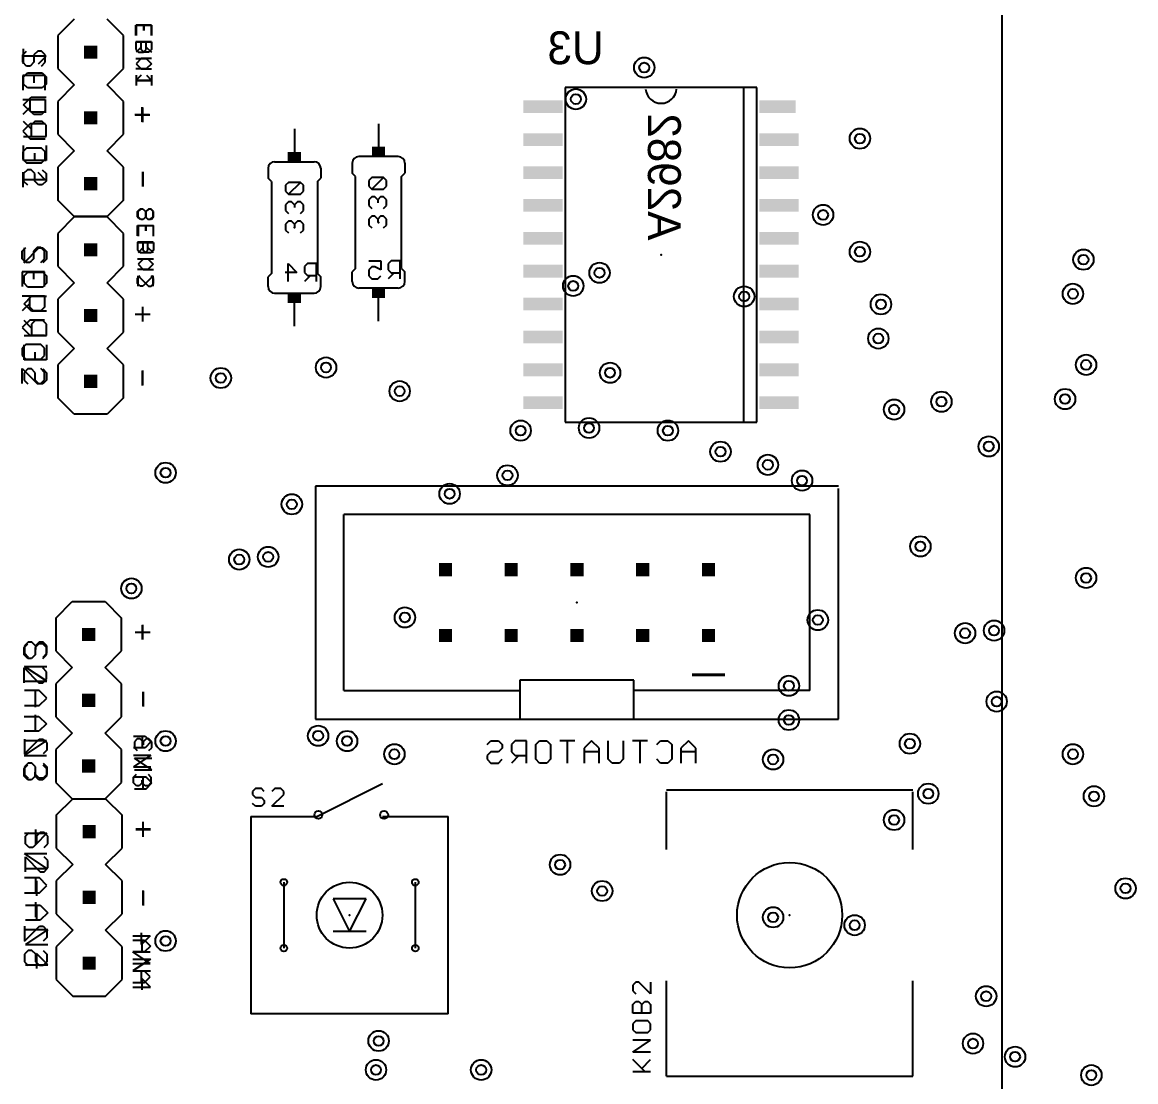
# Model space of a CAD drawing. Extents: x 0 to 100, y 1 to 103.
# Drawn here: x 0.36 to 43.37, y 26.57 to 67.48 of the extents above; entities that cross this region are included whole.
import ezdxf
from ezdxf.enums import TextEntityAlignment as Align

# ---------------------------------------------------------------- set-up
doc = ezdxf.new("R2010")
doc.units = 0
for name, color, linetype in [('18', 82, 'CONTINUOUS'), ('21', 253, 'CONTINUOUS'), ('22', 253, 'CONTINUOUS'), ('23', 7, 'CONTINUOUS'), ('24', 7, 'CONTINUOUS'), ('25', 253, 'CONTINUOUS'), ('26', 253, 'CONTINUOUS'), ('27', 253, 'CONTINUOUS'), ('28', 253, 'CONTINUOUS'), ('44', 253, 'CONTINUOUS'), ('52', 253, 'CONTINUOUS')]:
    doc.layers.add(name, color=color, linetype=linetype)

# ---------------------------------------------------------------- blocks, each defined once
blk = doc.blocks.new('RECT')
blk.add_solid([(-0.5, -0.5), (0.5, -0.5), (-0.5, 0.5), (0.5, 0.5)])
blk = doc.blocks.new('ROUNDV')
blk.add_circle((0, 0), 0.5)

msp = doc.modelspace()

# ---------------------------------------------------------------- linework, layer by layer
at = {"layer": '21'}
for p, q in [((27.4988, 42.2616), (26.2288, 42.2616)), ((11.73, 36.81), (14.27, 38.08)), ((34.7625, 37.826), (25.2375, 37.826)), ((25.2375, 35.54), (25.2375, 37.7625)), ((34.7625, 35.54), (34.7625, 37.7625)), ((9.19, 36.81), (9.19, 29.19)), ((9.19, 36.81), (11.73, 36.81)), ((14.27, 36.81), (16.81, 36.81)), ((16.81, 29.19), (16.81, 36.81)), ((10.46, 34.27), (10.46, 31.73)), ((15.54, 34.27), (15.54, 31.73)), ((13.635, 33.635), (12.365, 33.635)), ((12.365, 33.635), (13, 32.365)), ((13, 32.365), (13.635, 33.635)), ((13, 32.365), (12.365, 32.365)), ((13.635, 32.365), (13, 32.365)), ((25.2375, 26.777), (25.2375, 30.46)), ((34.7625, 26.777), (34.7625, 30.46)), ((16.81, 29.19), (9.19, 29.19)), ((25.2375, 26.777), (34.7625, 26.777))]:
    msp.add_line(p, q, dxfattribs=at)
for centre, radius in [((11.794, 36.873), 0.1524), ((14.334, 36.873), 0.1524), ((30, 33), 2.032), ((10.46, 34.27), 0.127), ((13, 33), 1.27), ((15.54, 34.27), 0.127), ((10.46, 31.73), 0.127), ((15.54, 31.73), 0.127)]:
    msp.add_circle(centre, radius, dxfattribs=at)
at = {"layer": '22'}
for p, q in [((38.214, 17.409), (38.214, 78.369)), ((2.365, 67.603), (1.73, 66.968)), ((4.27, 66.968), (3.635, 67.603)), ((1.73, 66.968), (1.73, 65.698)), ((4.27, 65.698), (4.27, 66.968)), ((1.73, 65.698), (2.365, 65.063)), ((3.635, 65.063), (4.27, 65.698)), ((2.365, 65.063), (1.73, 64.428)), ((4.27, 64.428), (3.635, 65.063)), ((1.73, 64.428), (1.73, 63.158)), ((4.27, 63.158), (4.27, 64.428)), ((1.73, 63.158), (2.365, 62.523)), ((3.635, 62.523), (4.27, 63.158)), ((2.365, 62.523), (1.73, 61.888)), ((4.27, 61.888), (3.635, 62.523)), ((10.106, 62.1), (11.63, 62.1)), ((13.1044, 62.0418), (13.1044, 61.6608)), ((14.8824, 62.2958), (13.3584, 62.2958)), ((15.1364, 62.0418), (15.1364, 61.6608)), ((1.73, 61.888), (1.73, 60.618)), ((4.27, 60.618), (4.27, 61.888)), ((9.852, 61.846), (9.852, 61.465)), ((11.884, 61.846), (11.884, 61.465)), ((13.2314, 61.5338), (13.1044, 61.6608)), ((13.2314, 57.9778), (13.2314, 61.5338)), ((15.0094, 61.5338), (15.1364, 61.6608)), ((15.0094, 57.9778), (15.0094, 61.5338)), ((9.979, 61.338), (9.852, 61.465)), ((9.979, 61.338), (9.979, 57.782)), ((11.757, 61.338), (11.884, 61.465)), ((11.757, 61.338), (11.757, 57.782)), ((2.365, 59.983), (1.73, 60.618)), ((4.27, 60.618), (3.635, 59.983)), ((2.365, 59.967), (1.73, 59.332)), ((3.635, 59.983), (2.365, 59.983)), ((3.635, 59.967), (2.365, 59.967)), ((4.27, 59.332), (3.635, 59.967)), ((1.73, 59.332), (1.73, 58.062)), ((4.27, 58.062), (4.27, 59.332)), ((1.73, 58.062), (2.365, 57.427)), ((3.635, 57.427), (4.27, 58.062)), ((9.979, 57.782), (9.852, 57.655)), ((9.852, 57.274), (9.852, 57.655)), ((11.757, 57.782), (11.884, 57.655)), ((11.884, 57.274), (11.884, 57.655)), ((13.2314, 57.9778), (13.1044, 57.8508)), ((13.1044, 57.4698), (13.1044, 57.8508)), ((15.0094, 57.9778), (15.1364, 57.8508)), ((15.1364, 57.4698), (15.1364, 57.8508)), ((2.365, 57.427), (1.73, 56.792)), ((4.27, 56.792), (3.635, 57.427)), ((14.8824, 57.2158), (13.3584, 57.2158)), ((1.73, 56.792), (1.73, 55.522)), ((4.27, 55.522), (4.27, 56.792)), ((10.106, 57.02), (11.63, 57.02)), ((1.73, 55.522), (2.365, 54.887)), ((3.635, 54.887), (4.27, 55.522)), ((2.365, 54.887), (1.73, 54.252)), ((4.27, 54.252), (3.635, 54.887)), ((1.73, 54.252), (1.73, 52.982)), ((4.27, 52.982), (4.27, 54.252)), ((2.365, 52.347), (1.73, 52.982)), ((4.27, 52.982), (3.635, 52.347)), ((3.635, 52.347), (2.365, 52.347)), ((31.8838, 49.5746), (11.6838, 49.5746)), ((11.6838, 49.5746), (11.6838, 40.5746)), ((31.8838, 40.5746), (31.8838, 49.4746)), ((1.65, 44.475), (2.285, 45.11)), ((2.285, 45.11), (3.555, 45.11)), ((3.555, 45.11), (4.19, 44.475)), ((1.65, 44.475), (1.65, 43.205)), ((4.19, 43.205), (4.19, 44.475)), ((1.65, 43.205), (2.285, 42.57)), ((3.555, 42.57), (4.19, 43.205)), ((2.285, 42.57), (1.65, 41.935)), ((4.19, 41.935), (3.555, 42.57)), ((27.4988, 42.2996), (26.2288, 42.2996)), ((1.65, 41.935), (1.65, 40.665)), ((4.19, 40.665), (4.19, 41.935)), ((23.9838, 42.0746), (19.5838, 42.0746)), ((19.5838, 42.0746), (19.5838, 40.5746)), ((23.9838, 40.5746), (23.9838, 42.0746)), ((1.65, 40.665), (2.285, 40.03)), ((3.555, 40.03), (4.19, 40.665)), ((11.6838, 40.5746), (19.5838, 40.5746)), ((19.5838, 40.5746), (23.9838, 40.5746)), ((23.9838, 40.5746), (31.8838, 40.5746)), ((2.285, 40.03), (1.65, 39.395)), ((4.19, 39.395), (3.555, 40.03)), ((1.65, 39.395), (1.65, 38.125)), ((4.19, 38.125), (4.19, 39.395)), ((1.65, 38.125), (2.285, 37.49)), ((3.555, 37.49), (4.19, 38.125)), ((1.67, 36.863), (2.305, 37.498)), ((2.285, 37.49), (3.555, 37.49)), ((2.305, 37.498), (3.575, 37.498)), ((3.575, 37.498), (4.21, 36.863)), ((1.67, 36.863), (1.67, 35.593)), ((4.21, 35.593), (4.21, 36.863)), ((1.67, 35.593), (2.305, 34.958)), ((3.575, 34.958), (4.21, 35.593)), ((2.305, 34.958), (1.67, 34.323)), ((4.21, 34.323), (3.575, 34.958)), ((1.67, 34.323), (1.67, 33.053)), ((4.21, 33.053), (4.21, 34.323)), ((1.67, 33.053), (2.305, 32.418)), ((3.575, 32.418), (4.21, 33.053)), ((2.305, 32.418), (1.67, 31.783)), ((4.21, 31.783), (3.575, 32.418)), ((1.67, 31.783), (1.67, 30.513)), ((4.21, 30.513), (4.21, 31.783)), ((1.67, 30.513), (2.305, 29.878)), ((3.575, 29.878), (4.21, 30.513)), ((2.305, 29.878), (3.575, 29.878))]:
    msp.add_line(p, q, dxfattribs=at)
for centre, radius, start, end in [((25.0342, 64.9572), 0.6021, 184.7636, 355.2364), ((10.106, 61.846), 0.254, 90, 180), ((11.63, 61.846), 0.254, 0, 90), ((13.3584, 62.0418), 0.254, 90, 180), ((14.8824, 62.0418), 0.254, 0, 90), ((10.106, 57.274), 0.254, 180, 270), ((11.63, 57.274), 0.254, 270, 0), ((13.3584, 57.4698), 0.254, 180, 270), ((14.8824, 57.4698), 0.254, 270, 0)]:
    msp.add_arc(centre, radius, start, end, dxfattribs=at)
at = {"layer": '23'}
for p in [(13, 33), (30, 33)]:
    msp.add_point(p, dxfattribs=at)
at = {"layer": '24'}
for p in [(3, 61.253), (10.868, 59.56), (14.1204, 59.7558), (25.0342, 58.5072), (3, 53.617), (21.7838, 45.0746), (2.92, 43.84), (2.94, 36.228)]:
    msp.add_point(p, dxfattribs=at)
at = {"layer": '25'}
for p, q in [((9.3639, 37.8909), (9.2495, 37.7765)), ((9.5927, 37.8909), (9.3639, 37.8909)), ((9.7071, 37.7765), (9.5927, 37.8909)), ((10.1123, 37.8909), (9.9979, 37.7765)), ((10.3411, 37.8909), (10.1123, 37.8909)), ((10.4555, 37.7765), (10.3411, 37.8909)), ((9.2495, 37.7765), (9.2495, 37.6621)), ((9.2495, 37.6621), (9.3639, 37.5477)), ((9.3639, 37.5477), (9.5927, 37.5477)), ((9.5927, 37.5477), (9.7071, 37.4333)), ((9.7071, 37.4333), (9.7071, 37.3189)), ((9.9979, 37.2045), (10.4555, 37.6621)), ((10.4555, 37.6621), (10.4555, 37.7765)), ((9.3639, 37.2045), (9.2495, 37.3189)), ((9.5927, 37.2045), (9.3639, 37.2045)), ((9.7071, 37.3189), (9.5927, 37.2045)), ((10.4555, 37.2045), (9.9979, 37.2045)), ((24.0595, 30.4178), (23.9451, 30.3034)), ((23.9451, 30.3034), (23.9451, 30.0746)), ((24.1739, 30.4178), (24.0595, 30.4178)), ((24.6315, 29.9602), (24.1739, 30.4178)), ((24.6315, 30.4178), (24.6315, 29.9602)), ((23.9451, 30.0746), (24.0595, 29.9602)), ((23.9451, 29.5549), (24.0595, 29.6693)), ((23.9451, 29.2117), (23.9451, 29.5549)), ((24.0595, 29.6693), (24.1739, 29.6693)), ((24.1739, 29.6693), (24.2883, 29.5549)), ((24.2883, 29.5549), (24.4027, 29.6693)), ((24.2883, 29.2117), (24.2883, 29.5549)), ((24.4027, 29.6693), (24.5171, 29.6693)), ((24.5171, 29.6693), (24.6315, 29.5549)), ((24.6315, 29.5549), (24.6315, 29.2117)), ((24.6315, 29.2117), (23.9451, 29.2117)), ((24.0595, 28.9209), (23.9451, 28.8065)), ((24.5171, 28.9209), (24.0595, 28.9209)), ((24.6315, 28.8065), (24.5171, 28.9209)), ((23.9451, 28.8065), (23.9451, 28.5777)), ((23.9451, 28.5777), (24.0595, 28.4633)), ((24.0595, 28.4633), (24.5171, 28.4633)), ((24.5171, 28.4633), (24.6315, 28.5777)), ((24.6315, 28.5777), (24.6315, 28.8065)), ((23.9451, 27.7149), (24.6315, 28.1725)), ((24.6315, 28.1725), (23.9451, 28.1725)), ((24.6315, 27.7149), (23.9451, 27.7149)), ((24.4027, 26.9665), (23.9451, 27.4241)), ((24.2883, 27.0809), (24.6315, 27.4241)), ((23.9451, 26.9665), (24.6315, 26.9665))]:
    msp.add_line(p, q, dxfattribs=at)
at = {"layer": '26'}
for p, q in [((0.4092, 65.8857), (0.4092, 66.4619)), ((1.2735, 66.1738), (0.4092, 66.1738)), ((0.9854, 65.8857), (1.2735, 66.1738)), ((0.4092, 65.3823), (0.5533, 65.5264)), ((0.4092, 65.0942), (0.4092, 65.3823)), ((0.5533, 65.5264), (1.1295, 65.5264)), ((1.1295, 65.5264), (1.2735, 65.3823)), ((1.2735, 65.3823), (1.2735, 65.0942)), ((0.5533, 64.9502), (0.4092, 65.0942)), ((1.2735, 65.0942), (1.1295, 64.9502)), ((0.4092, 64.3028), (0.6973, 64.5909)), ((1.1295, 64.9502), (0.5533, 64.9502)), ((0.6973, 64.5909), (1.2735, 64.5909)), ((0.6973, 64.0146), (0.4092, 64.3028)), ((1.2735, 64.0146), (0.6973, 64.0146)), ((0.6973, 63.3672), (0.4092, 63.6553)), ((0.8414, 63.6553), (0.6973, 63.5113)), ((0.6973, 63.5113), (0.6973, 63.0791)), ((1.1295, 63.6553), (0.8414, 63.6553)), ((1.2735, 63.5113), (1.1295, 63.6553)), ((1.2735, 63.0791), (1.2735, 63.5113)), ((0.4092, 63.0791), (1.2735, 63.0791)), ((0.4092, 62.1436), (0.4092, 62.7198)), ((0.8414, 62.1436), (0.8414, 62.4317)), ((1.2735, 62.7198), (1.2735, 62.1436)), ((1.2735, 62.1436), (0.4092, 62.1436)), ((0.5533, 61.7843), (0.4092, 61.6403)), ((0.4092, 61.6403), (0.4092, 61.3521)), ((0.6973, 61.7843), (0.5533, 61.7843)), ((0.8414, 61.6403), (0.6973, 61.7843)), ((0.8414, 61.3521), (0.8414, 61.6403)), ((1.1295, 61.7843), (1.2735, 61.6403)), ((1.2735, 61.6403), (1.2735, 61.3521)), ((0.4092, 61.3521), (0.5533, 61.2081)), ((0.9854, 61.2081), (0.8414, 61.3521)), ((1.1295, 61.2081), (0.9854, 61.2081)), ((1.2735, 61.3521), (1.1295, 61.2081)), ((0.4262, 58.7719), (0.4262, 58.1957)), ((0.4262, 58.1957), (1.0024, 58.7719)), ((1.0024, 58.7719), (1.1465, 58.7719)), ((1.1465, 58.7719), (1.2905, 58.6278)), ((1.2905, 58.6278), (1.2905, 58.3397)), ((1.2905, 58.3397), (1.1465, 58.1957)), ((10.6249, 57.4769), (10.6249, 58.1633)), ((10.6249, 58.1633), (10.9681, 57.8201)), ((11.3733, 58.1633), (11.2589, 58.0489)), ((11.7165, 58.1633), (11.3733, 58.1633)), ((11.7165, 57.4769), (11.7165, 58.1633)), ((13.7477, 58.2675), (14.2053, 58.2675)), ((14.2053, 58.2675), (14.2053, 57.9243)), ((14.6106, 58.2675), (14.4962, 58.1531)), ((14.4962, 58.1531), (14.4962, 57.9243)), ((14.9538, 58.2675), (14.6106, 58.2675)), ((14.9538, 57.5811), (14.9538, 58.2675)), ((0.4262, 57.6923), (0.5703, 57.8364)), ((0.4262, 57.4042), (0.4262, 57.6923)), ((0.5703, 57.8364), (1.1465, 57.8364)), ((1.1465, 57.8364), (1.2905, 57.6923)), ((1.2905, 57.6923), (1.2905, 57.4042)), ((10.9681, 57.8201), (10.5105, 57.8201)), ((11.2589, 58.0489), (11.2589, 57.8201)), ((11.2589, 57.8201), (11.3733, 57.7057)), ((11.4877, 57.7057), (11.2589, 57.4769)), ((11.3733, 57.7057), (11.7165, 57.7057)), ((13.8621, 58.0387), (13.7477, 57.9243)), ((13.7477, 57.9243), (13.7477, 57.6955)), ((13.7477, 57.6955), (13.8621, 57.5811)), ((13.9765, 58.0387), (13.8621, 58.0387)), ((14.2053, 57.9243), (13.9765, 58.0387)), ((14.0909, 57.5811), (14.2053, 57.6955)), ((14.4962, 57.9243), (14.6106, 57.8099)), ((14.725, 57.8099), (14.4962, 57.5811)), ((14.6106, 57.8099), (14.9538, 57.8099)), ((0.5703, 57.2602), (0.4262, 57.4042)), ((1.1465, 57.2602), (0.5703, 57.2602)), ((1.2905, 57.4042), (1.1465, 57.2602)), ((13.8621, 57.5811), (14.0909, 57.5811)), ((0.4262, 56.6128), (0.7143, 56.9009)), ((0.7143, 56.9009), (1.2905, 56.9009)), ((0.7143, 56.3246), (0.4262, 56.6128)), ((0.7143, 55.6772), (0.4262, 55.9653)), ((1.2905, 56.3246), (0.7143, 56.3246)), ((0.8584, 55.9653), (0.7143, 55.8213)), ((1.1465, 55.9653), (0.8584, 55.9653)), ((1.2905, 55.8213), (1.1465, 55.9653)), ((0.7143, 55.8213), (0.7143, 55.3891)), ((1.2905, 55.3891), (1.2905, 55.8213)), ((0.4262, 55.3891), (1.2905, 55.3891)), ((0.4262, 54.4536), (0.4262, 55.0298)), ((0.8584, 54.4536), (0.8584, 54.7417)), ((1.2905, 55.0298), (1.2905, 54.4536)), ((1.2905, 54.4536), (0.4262, 54.4536)), ((0.5703, 54.0943), (0.4262, 53.9503)), ((0.4262, 53.9503), (0.4262, 53.6621)), ((0.7143, 54.0943), (0.5703, 54.0943)), ((0.8584, 53.9503), (0.7143, 54.0943)), ((0.8584, 53.6621), (0.8584, 53.9503)), ((1.1465, 54.0943), (1.2905, 53.9503)), ((1.2905, 53.9503), (1.2905, 53.6621)), ((0.4262, 53.6621), (0.5703, 53.5181)), ((1.0024, 53.5181), (0.8584, 53.6621)), ((1.1465, 53.5181), (1.0024, 53.5181)), ((1.2905, 53.6621), (1.1465, 53.5181)), ((0.5821, 43.5464), (0.438, 43.4024)), ((0.7261, 43.5464), (0.5821, 43.5464)), ((0.8702, 43.4024), (0.7261, 43.5464)), ((1.0142, 43.5464), (0.8702, 43.4024)), ((1.1583, 43.5464), (1.0142, 43.5464)), ((1.3023, 43.4024), (1.1583, 43.5464)), ((0.438, 43.4024), (0.438, 43.1143)), ((0.438, 43.1143), (0.5821, 42.9702)), ((0.8702, 43.4024), (0.8702, 43.2583)), ((1.1583, 42.9702), (1.3023, 43.1143)), ((1.3023, 43.1143), (1.3023, 43.4024)), ((1.3023, 42.0347), (0.438, 42.6109)), ((0.438, 42.6109), (1.3023, 42.6109)), ((0.438, 42.0347), (1.3023, 42.0347)), ((1.0142, 41.6754), (0.438, 41.6754)), ((0.8702, 41.0992), (0.8702, 41.6754)), ((1.3023, 41.3873), (1.0142, 41.6754)), ((1.0142, 41.0992), (1.3023, 41.3873)), ((0.438, 41.0992), (1.0142, 41.0992)), ((0.8702, 40.1636), (0.8702, 40.7399)), ((0.438, 39.8043), (0.438, 39.2281)), ((0.438, 39.2281), (1.0142, 39.8043)), ((1.0142, 39.8043), (1.1583, 39.8043)), ((1.1583, 39.8043), (1.3023, 39.6603)), ((1.3023, 39.6603), (1.3023, 39.3722)), ((1.3023, 39.3722), (1.1583, 39.2281)), ((0.5821, 38.8688), (0.438, 38.7248)), ((0.438, 38.7248), (0.438, 38.4367)), ((0.7261, 38.8688), (0.5821, 38.8688)), ((0.8702, 38.7248), (0.7261, 38.8688)), ((0.8702, 38.4367), (0.8702, 38.7248)), ((1.1583, 38.8688), (1.3023, 38.7248)), ((1.3023, 38.7248), (1.3023, 38.4367)), ((0.438, 38.4367), (0.5821, 38.2926)), ((1.0142, 38.2926), (0.8702, 38.4367)), ((1.1583, 38.2926), (1.0142, 38.2926)), ((1.3023, 38.4367), (1.1583, 38.2926)), ((0.4428, 36.1682), (1.3071, 36.1682)), ((0.875, 35.736), (0.875, 36.3122)), ((1.3071, 36.1682), (0.875, 35.736)), ((1.3071, 34.8005), (0.4428, 35.3767)), ((0.4428, 35.3767), (1.3071, 35.3767)), ((0.4428, 34.8005), (1.3071, 34.8005)), ((1.019, 34.4412), (0.4428, 34.4412)), ((0.875, 33.865), (0.875, 34.4412)), ((1.3071, 34.1531), (1.019, 34.4412)), ((1.019, 33.865), (1.3071, 34.1531)), ((0.4428, 33.865), (1.019, 33.865)), ((0.875, 32.9294), (0.875, 33.5057)), ((0.4428, 32.5701), (0.4428, 31.9939)), ((0.4428, 31.9939), (1.019, 32.5701)), ((1.019, 32.5701), (1.1631, 32.5701)), ((1.1631, 32.5701), (1.3071, 32.4261)), ((1.3071, 32.4261), (1.3071, 32.138)), ((1.3071, 32.138), (1.1631, 31.9939)), ((0.5869, 31.6346), (0.4428, 31.4906)), ((0.4428, 31.4906), (0.4428, 31.2025)), ((0.7309, 31.6346), (0.5869, 31.6346)), ((0.875, 31.4906), (0.7309, 31.6346)), ((0.875, 31.2025), (0.875, 31.4906)), ((1.1631, 31.6346), (1.3071, 31.4906)), ((1.3071, 31.4906), (1.3071, 31.2025)), ((0.4428, 31.2025), (0.5869, 31.0584)), ((1.019, 31.0584), (0.875, 31.2025)), ((1.1631, 31.0584), (1.019, 31.0584)), ((1.3071, 31.2025), (1.1631, 31.0584))]:
    msp.add_line(p, q, dxfattribs=at)
at = {"layer": '27'}
for p, q in [((5.3497, 67.3717), (4.7508, 67.3717)), ((4.7508, 67.3717), (4.7508, 66.9724)), ((5.0503, 67.3717), (5.0503, 67.172)), ((5.3497, 66.9724), (5.3497, 67.3717)), ((4.7508, 66.7271), (5.3497, 66.7271)), ((4.9504, 66.4276), (4.9504, 66.7271)), ((5.3497, 66.7271), (5.3497, 66.4276)), ((0.3762, 66.2267), (0.5203, 66.3708)), ((0.9524, 66.3708), (0.8084, 66.2267)), ((1.0965, 66.3708), (0.9524, 66.3708)), ((1.2405, 66.2267), (1.0965, 66.3708)), ((4.9504, 66.5275), (4.7508, 66.3278)), ((5.0503, 66.3278), (4.9504, 66.4276)), ((5.2499, 66.3278), (5.0503, 66.3278)), ((5.3497, 66.4276), (5.2499, 66.3278)), ((0.3762, 65.9386), (0.3762, 66.2267)), ((0.5203, 65.7946), (0.3762, 65.9386)), ((0.8084, 65.9386), (0.6643, 65.7946)), ((0.8084, 66.2267), (0.8084, 65.9386)), ((1.0965, 65.7946), (1.2405, 65.9386)), ((1.2405, 65.9386), (1.2405, 66.2267)), ((4.9504, 66.0825), (4.7508, 65.8829)), ((4.7508, 65.8829), (4.9504, 65.6833)), ((5.3497, 66.0825), (4.9504, 66.0825)), ((1.2405, 65.4353), (0.3762, 65.4353)), ((0.3762, 65.4353), (0.3762, 64.8591)), ((0.6643, 65.7946), (0.5203, 65.7946)), ((0.8084, 65.4353), (0.8084, 65.1472)), ((1.2405, 64.8591), (1.2405, 65.4353)), ((4.7508, 65.438), (4.7508, 65.0387)), ((4.9504, 65.6833), (5.3497, 65.6833)), ((5.1501, 65.438), (5.3497, 65.2384)), ((5.3497, 65.2384), (4.7508, 65.2384)), ((0.3762, 64.4998), (1.2405, 64.4998)), ((0.6643, 64.2117), (0.3762, 63.9235)), ((0.6643, 64.0676), (0.6643, 64.4998)), ((1.2405, 64.4998), (1.2405, 64.0676)), ((4.9896, 63.6392), (4.9896, 64.2048)), ((0.8084, 63.9235), (0.6643, 64.0676)), ((1.0965, 63.9235), (0.8084, 63.9235)), ((1.2405, 64.0676), (1.0965, 63.9235)), ((4.7069, 63.922), (5.2724, 63.922)), ((0.6643, 63.5642), (0.3762, 63.2761)), ((0.3762, 63.2761), (0.6643, 62.988)), ((1.2405, 63.5642), (0.6643, 63.5642)), ((0.6643, 62.988), (1.2405, 62.988)), ((0.5203, 62.6287), (0.3762, 62.4847)), ((0.3762, 62.4847), (0.3762, 62.1966)), ((1.0965, 62.6287), (0.5203, 62.6287)), ((1.2405, 62.4847), (1.0965, 62.6287)), ((1.2405, 62.1966), (1.2405, 62.4847)), ((0.3762, 62.1966), (0.5203, 62.0525)), ((0.5203, 62.0525), (1.0965, 62.0525)), ((1.0965, 62.0525), (1.2405, 62.1966)), ((0.3762, 61.6932), (0.3762, 61.117)), ((0.9524, 61.6932), (1.2405, 61.4051)), ((5.0196, 61.1392), (5.0196, 61.7048)), ((1.2405, 61.4051), (0.3762, 61.4051)), ((4.8308, 60.1724), (4.9306, 60.2722)), ((5.2301, 60.2722), (5.1303, 60.1724)), ((5.3299, 60.2722), (5.2301, 60.2722)), ((5.4297, 60.1724), (5.3299, 60.2722)), ((4.8308, 59.9727), (4.8308, 60.1724)), ((4.9306, 59.8729), (4.8308, 59.9727)), ((5.0304, 59.8729), (4.9306, 59.8729)), ((5.1303, 59.9727), (5.0304, 59.8729)), ((5.1303, 60.1724), (5.1303, 59.9727)), ((5.3299, 59.8729), (5.4297, 59.9727)), ((5.4297, 59.9727), (5.4297, 60.1724)), ((5.4297, 59.6277), (4.8308, 59.6277)), ((4.8308, 59.6277), (4.8308, 59.2284)), ((5.1303, 59.6277), (5.1303, 59.428)), ((5.4297, 59.2284), (5.4297, 59.6277)), ((4.8308, 58.9831), (5.4297, 58.9831)), ((5.0304, 58.6836), (5.0304, 58.9831)), ((5.4297, 58.9831), (5.4297, 58.6836)), ((0.3562, 58.6427), (0.5003, 58.7868)), ((0.3562, 58.3546), (0.3562, 58.6427)), ((0.9324, 58.7868), (0.7884, 58.6427)), ((0.7884, 58.6427), (0.7884, 58.3546)), ((1.0765, 58.7868), (0.9324, 58.7868)), ((1.2205, 58.6427), (1.0765, 58.7868)), ((1.2205, 58.3546), (1.2205, 58.6427)), ((5.0304, 58.7835), (4.8308, 58.5838)), ((5.1303, 58.5838), (5.0304, 58.6836)), ((5.3299, 58.5838), (5.1303, 58.5838)), ((5.4297, 58.6836), (5.3299, 58.5838)), ((0.5003, 58.2106), (0.3562, 58.3546)), ((0.6443, 58.2106), (0.5003, 58.2106)), ((0.7884, 58.3546), (0.6443, 58.2106)), ((1.0765, 58.2106), (1.2205, 58.3546)), ((5.0304, 58.3386), (4.8308, 58.1389)), ((4.8308, 58.1389), (5.0304, 57.9393)), ((5.4297, 58.3386), (5.0304, 58.3386)), ((1.2205, 57.8513), (0.3562, 57.8513)), ((0.3562, 57.8513), (0.3562, 57.2751)), ((0.7884, 57.8513), (0.7884, 57.5632)), ((1.2205, 57.2751), (1.2205, 57.8513)), ((4.8308, 57.2947), (4.8308, 57.694)), ((4.8308, 57.694), (5.2301, 57.2947)), ((5.0304, 57.9393), (5.4297, 57.9393)), ((5.4297, 57.5942), (5.3299, 57.694)), ((5.2301, 57.2947), (5.3299, 57.2947)), ((5.3299, 57.2947), (5.4297, 57.3945)), ((5.4297, 57.3945), (5.4297, 57.5942)), ((0.3562, 56.9158), (1.2205, 56.9158)), ((0.6443, 56.4836), (0.6443, 56.9158)), ((1.2205, 56.9158), (1.2205, 56.4836)), ((0.6443, 56.6277), (0.3562, 56.3395)), ((0.7884, 56.3395), (0.6443, 56.4836)), ((1.2205, 56.4836), (1.0765, 56.3395)), ((5.0096, 55.9332), (5.0096, 56.4988)), ((0.6443, 55.9802), (0.3562, 55.6921)), ((1.2205, 55.9802), (0.6443, 55.9802)), ((1.0765, 56.3395), (0.7884, 56.3395)), ((4.7269, 56.216), (5.2924, 56.216)), ((0.3562, 55.6921), (0.6443, 55.404)), ((0.6443, 55.404), (1.2205, 55.404)), ((0.5003, 55.0447), (0.3562, 54.9007)), ((0.3562, 54.9007), (0.3562, 54.6126)), ((1.0765, 55.0447), (0.5003, 55.0447)), ((1.2205, 54.9007), (1.0765, 55.0447)), ((1.2205, 54.6126), (1.2205, 54.9007)), ((0.3562, 54.6126), (0.5003, 54.4685)), ((0.5003, 54.4685), (1.0765, 54.4685)), ((1.0765, 54.4685), (1.2205, 54.6126)), ((0.3562, 53.533), (0.3562, 54.1092)), ((0.3562, 54.1092), (0.9324, 53.533)), ((1.2205, 53.9652), (1.0765, 54.1092)), ((1.2205, 53.677), (1.2205, 53.9652)), ((4.9996, 53.4532), (4.9996, 54.0188)), ((0.9324, 53.533), (1.0765, 53.533)), ((1.0765, 53.533), (1.2205, 53.677)), ((4.7269, 43.9282), (5.2924, 43.9282)), ((5.0096, 43.6454), (5.0096, 44.211)), ((0.4262, 43.3397), (0.5703, 43.4838)), ((1.0024, 43.4838), (0.8584, 43.3397)), ((1.1465, 43.4838), (1.0024, 43.4838)), ((1.2905, 43.3397), (1.1465, 43.4838)), ((0.4262, 43.0516), (0.4262, 43.3397)), ((0.5703, 42.9076), (0.4262, 43.0516)), ((0.8584, 43.0516), (0.7143, 42.9076)), ((0.8584, 43.3397), (0.8584, 43.0516)), ((1.1465, 42.9076), (1.2905, 43.0516)), ((1.2905, 43.0516), (1.2905, 43.3397)), ((0.7143, 42.9076), (0.5703, 42.9076)), ((0.4262, 41.9721), (0.4262, 42.5483)), ((0.4262, 42.5483), (1.0024, 41.9721)), ((1.2905, 42.4042), (1.1465, 42.5483)), ((1.2905, 42.1161), (1.2905, 42.4042)), ((1.0024, 41.9721), (1.1465, 41.9721)), ((1.1465, 41.9721), (1.2905, 42.1161)), ((0.8584, 41.6128), (0.8584, 41.0365)), ((5.0396, 41.0654), (5.0396, 41.631)), ((0.4262, 40.6772), (1.0024, 40.6772)), ((0.8584, 40.6772), (0.8584, 40.101)), ((1.0024, 40.6772), (1.2905, 40.3891)), ((1.0024, 40.101), (0.4262, 40.101)), ((1.2905, 40.3891), (1.0024, 40.101)), ((0.4262, 39.7417), (1.2905, 39.7417)), ((1.2905, 39.7417), (0.4262, 39.1655)), ((4.6535, 39.9165), (5.1025, 39.9165)), ((4.9903, 39.9165), (4.9903, 39.4674)), ((5.1025, 39.9165), (5.3271, 39.692)), ((5.3271, 39.692), (5.1025, 39.4674)), ((0.4262, 39.1655), (1.2905, 39.1655)), ((5.1025, 39.4674), (4.6535, 39.4674)), ((4.6535, 39.1799), (5.3271, 39.1799)), ((5.3271, 39.1799), (4.6535, 38.7308)), ((0.4262, 38.6622), (0.5703, 38.8062)), ((1.1465, 38.8062), (1.2905, 38.6622)), ((4.6535, 38.7308), (5.3271, 38.7308)), ((0.4262, 38.374), (0.4262, 38.6622)), ((0.5703, 38.23), (0.4262, 38.374)), ((0.8584, 38.374), (0.7143, 38.23)), ((0.8584, 38.374), (0.8584, 38.5181)), ((1.0024, 38.23), (0.8584, 38.374)), ((1.2905, 38.374), (1.1465, 38.23)), ((1.2905, 38.6622), (1.2905, 38.374)), ((4.6535, 38.331), (4.7658, 38.4432)), ((4.6535, 38.1065), (4.6535, 38.331)), ((5.2148, 38.4432), (5.3271, 38.331)), ((5.3271, 38.331), (5.3271, 38.1065)), ((0.7143, 38.23), (0.5703, 38.23)), ((1.1465, 38.23), (1.0024, 38.23)), ((4.7658, 37.9942), (4.6535, 38.1065)), ((4.878, 37.9942), (4.7658, 37.9942)), ((4.9903, 38.1065), (4.878, 37.9942)), ((4.9903, 38.1065), (4.9903, 38.2187)), ((5.1025, 37.9942), (4.9903, 38.1065)), ((5.2148, 37.9942), (5.1025, 37.9942)), ((5.3271, 38.1065), (5.2148, 37.9942)), ((5.0296, 36.0234), (5.0296, 36.589)), ((0.4762, 36.0477), (0.6203, 36.1918)), ((1.0524, 36.1918), (0.9084, 36.0477)), ((1.1965, 36.1918), (1.0524, 36.1918)), ((1.3405, 36.0477), (1.1965, 36.1918)), ((4.7469, 36.3062), (5.3124, 36.3062)), ((0.4762, 35.7596), (0.4762, 36.0477)), ((0.6203, 35.6156), (0.4762, 35.7596)), ((0.9084, 35.7596), (0.7643, 35.6156)), ((0.9084, 36.0477), (0.9084, 35.7596)), ((1.1965, 35.6156), (1.3405, 35.7596)), ((1.3405, 35.7596), (1.3405, 36.0477)), ((0.7643, 35.6156), (0.6203, 35.6156)), ((0.4762, 34.6801), (0.4762, 35.2563)), ((0.4762, 35.2563), (1.0524, 34.6801)), ((1.3405, 35.1122), (1.1965, 35.2563)), ((1.3405, 34.8241), (1.3405, 35.1122)), ((1.0524, 34.6801), (1.1965, 34.6801)), ((1.1965, 34.6801), (1.3405, 34.8241)), ((0.9084, 34.3208), (0.9084, 33.7445)), ((5.0296, 33.3834), (5.0296, 33.949)), ((0.4762, 33.3852), (1.0524, 33.3852)), ((0.9084, 33.3852), (0.9084, 32.809)), ((1.0524, 33.3852), (1.3405, 33.0971)), ((1.0524, 32.809), (0.4762, 32.809)), ((1.3405, 33.0971), (1.0524, 32.809)), ((0.4762, 32.4497), (1.3405, 32.4497)), ((1.3405, 32.4497), (0.4762, 31.8735)), ((0.4762, 31.8735), (1.3405, 31.8735)), ((4.6335, 32.0345), (5.0826, 32.0345)), ((4.9703, 32.0345), (4.9703, 31.5855)), ((5.0826, 32.0345), (5.3071, 31.81)), ((1.3405, 31.082), (0.9084, 31.5142)), ((0.9084, 31.5142), (0.9084, 30.938)), ((5.0826, 31.5855), (4.6335, 31.5855)), ((5.3071, 31.81), (5.0826, 31.5855)), ((0.4762, 31.082), (1.3405, 31.082)), ((4.6335, 31.2979), (5.3071, 31.2979)), ((5.3071, 31.2979), (4.6335, 30.8488)), ((4.6335, 30.8488), (5.3071, 30.8488)), ((5.3071, 30.2245), (4.9703, 30.5612)), ((4.9703, 30.5612), (4.9703, 30.1122)), ((4.6335, 30.2245), (5.3071, 30.2245))]:
    msp.add_line(p, q, dxfattribs=at)
at = {"layer": '28'}
for p, q in [((4.7463, 66.9734), (4.7463, 67.3727)), ((4.7463, 67.3727), (5.3452, 67.3727)), ((5.0457, 67.3727), (5.0457, 67.173)), ((5.3452, 67.3727), (5.3452, 66.9734)), ((5.3452, 66.7281), (4.7463, 66.7281)), ((4.7463, 66.7281), (4.7463, 66.4286)), ((5.1456, 66.4286), (5.1456, 66.7281)), ((4.7463, 66.4286), (4.8461, 66.3288)), ((4.8461, 66.3288), (5.0457, 66.3288)), ((5.0457, 66.3288), (5.1456, 66.4286)), ((5.1456, 66.5285), (5.3452, 66.3288)), ((4.7463, 66.0836), (5.1456, 66.0836)), ((5.1456, 66.0836), (5.3452, 65.8839)), ((5.3452, 65.8839), (5.1456, 65.6843)), ((5.1456, 65.6843), (4.7463, 65.6843)), ((4.9459, 65.439), (4.7463, 65.2394)), ((5.3452, 65.439), (5.3452, 65.0397)), ((4.7463, 65.2394), (5.3452, 65.2394)), ((4.9976, 64.1938), (4.9976, 63.6283)), ((4.7149, 63.911), (5.2804, 63.911)), ((5.0186, 61.7048), (5.0186, 61.1393)), ((10.6433, 61.3023), (10.5289, 61.1879)), ((10.5289, 61.1879), (10.5289, 60.9591)), ((11.1009, 61.3023), (10.6433, 61.3023)), ((10.6433, 60.8447), (11.1009, 61.3023)), ((11.2153, 61.1879), (11.1009, 61.3023)), ((11.2153, 60.9591), (11.2153, 61.1879)), ((13.8581, 61.4941), (13.7437, 61.3797)), ((13.7437, 61.3797), (13.7437, 61.1509)), ((13.7437, 61.1509), (13.8581, 61.0365)), ((14.3157, 61.4941), (13.8581, 61.4941)), ((13.8581, 61.0365), (14.3157, 61.4941)), ((14.4301, 61.3797), (14.3157, 61.4941)), ((14.3157, 61.0365), (14.4301, 61.1509)), ((14.4301, 61.1509), (14.4301, 61.3797)), ((10.5289, 60.9591), (10.6433, 60.8447)), ((10.6433, 60.8447), (11.1009, 60.8447)), ((11.1009, 60.8447), (11.2153, 60.9591)), ((13.8581, 60.7457), (13.7437, 60.6313)), ((13.8581, 61.0365), (14.3157, 61.0365)), ((13.9725, 60.7457), (13.8581, 60.7457)), ((14.0869, 60.6313), (13.9725, 60.7457)), ((14.2013, 60.7457), (14.0869, 60.6313)), ((14.3157, 60.7457), (14.2013, 60.7457)), ((14.4301, 60.6313), (14.3157, 60.7457)), ((4.8123, 60.1764), (4.9121, 60.2762)), ((4.9121, 60.2762), (5.0119, 60.2762)), ((5.0119, 60.2762), (5.1117, 60.1764)), ((5.4112, 60.1764), (5.3114, 60.2762)), ((10.6433, 60.5539), (10.5289, 60.4395)), ((10.5289, 60.4395), (10.5289, 60.2107)), ((10.7577, 60.5539), (10.6433, 60.5539)), ((10.8721, 60.4395), (10.7577, 60.5539)), ((10.9865, 60.5539), (10.8721, 60.4395)), ((10.8721, 60.4395), (10.8721, 60.3251)), ((11.1009, 60.5539), (10.9865, 60.5539)), ((11.2153, 60.4395), (11.1009, 60.5539)), ((11.2153, 60.2107), (11.2153, 60.4395)), ((13.7437, 60.6313), (13.7437, 60.4025)), ((13.7437, 60.4025), (13.8581, 60.2881)), ((14.0869, 60.6313), (14.0869, 60.5169)), ((14.3157, 60.2881), (14.4301, 60.4025)), ((14.4301, 60.4025), (14.4301, 60.6313)), ((4.8123, 59.9767), (4.8123, 60.1764)), ((4.9121, 59.8769), (4.8123, 59.9767)), ((5.1117, 60.1764), (5.1117, 59.9767)), ((5.1117, 59.9767), (5.2116, 59.8769)), ((5.2116, 59.8769), (5.3114, 59.8769)), ((5.3114, 59.8769), (5.4112, 59.9767)), ((5.4112, 59.9767), (5.4112, 60.1764)), ((10.5289, 60.2107), (10.6433, 60.0963)), ((10.6433, 59.8055), (10.5289, 59.6911)), ((10.7577, 59.8055), (10.6433, 59.8055)), ((10.8721, 59.6911), (10.7577, 59.8055)), ((10.9865, 59.8055), (10.8721, 59.6911)), ((11.1009, 59.8055), (10.9865, 59.8055)), ((11.1009, 60.0963), (11.2153, 60.2107)), ((11.2153, 59.6911), (11.1009, 59.8055)), ((13.8581, 59.9973), (13.7437, 59.8829)), ((13.7437, 59.8829), (13.7437, 59.6541)), ((13.9725, 59.9973), (13.8581, 59.9973)), ((14.0869, 59.8829), (13.9725, 59.9973)), ((14.2013, 59.9973), (14.0869, 59.8829)), ((14.0869, 59.8829), (14.0869, 59.7685)), ((14.3157, 59.9973), (14.2013, 59.9973)), ((14.4301, 59.8829), (14.3157, 59.9973)), ((14.4301, 59.6541), (14.4301, 59.8829)), ((4.8123, 59.2324), (4.8123, 59.6317)), ((4.8123, 59.6317), (5.4112, 59.6317)), ((5.1117, 59.6317), (5.1117, 59.432)), ((5.4112, 59.6317), (5.4112, 59.2324)), ((10.5289, 59.6911), (10.5289, 59.4623)), ((10.5289, 59.4623), (10.6433, 59.3479)), ((10.8721, 59.6911), (10.8721, 59.5767)), ((11.1009, 59.3479), (11.2153, 59.4623)), ((11.2153, 59.4623), (11.2153, 59.6911)), ((13.7437, 59.6541), (13.8581, 59.5397)), ((14.3157, 59.5397), (14.4301, 59.6541)), ((5.4112, 58.9871), (4.8123, 58.9871)), ((4.8123, 58.9871), (4.8123, 58.6876)), ((5.2116, 58.6876), (5.2116, 58.9871)), ((4.8123, 58.6876), (4.9121, 58.5878)), ((4.9121, 58.5878), (5.1117, 58.5878)), ((5.1117, 58.5878), (5.2116, 58.6876)), ((5.2116, 58.7875), (5.4112, 58.5878)), ((4.8123, 58.3426), (5.2116, 58.3426)), ((5.2116, 58.3426), (5.4112, 58.1429)), ((5.4112, 58.1429), (5.2116, 57.9433)), ((5.2116, 57.9433), (4.8123, 57.9433)), ((4.8123, 57.5982), (4.9121, 57.698)), ((5.4112, 57.698), (5.0119, 57.2987)), ((5.4112, 57.2987), (5.4112, 57.698)), ((4.8123, 57.3985), (4.8123, 57.5982)), ((4.9121, 57.2987), (4.8123, 57.3985)), ((5.0119, 57.2987), (4.9121, 57.2987)), ((5.0036, 56.4978), (5.0036, 55.9323)), ((4.7209, 56.215), (5.2864, 56.215)), ((4.9986, 54.0378), (4.9986, 53.4723)), ((5.2781, 43.924), (4.7126, 43.924)), ((4.9954, 43.6412), (4.9954, 44.2067)), ((5.0264, 41.0662), (5.0264, 41.6318)), ((4.8008, 39.8058), (4.6885, 39.6935)), ((4.6885, 39.6935), (4.6885, 39.469)), ((4.913, 39.8058), (4.8008, 39.8058)), ((5.0253, 39.6935), (4.913, 39.8058)), ((5.1376, 39.8058), (5.0253, 39.6935)), ((5.0253, 39.6935), (5.0253, 39.5813)), ((5.2498, 39.8058), (5.1376, 39.8058)), ((5.3621, 39.6935), (5.2498, 39.8058)), ((5.3621, 39.469), (5.3621, 39.6935)), ((18.3189, 39.5961), (18.463, 39.7401)), ((18.463, 39.7401), (18.7511, 39.7401)), ((18.7511, 39.7401), (18.8951, 39.5961)), ((18.8951, 39.5961), (18.8951, 39.452)), ((19.3985, 39.7401), (19.2544, 39.5961)), ((19.2544, 39.5961), (19.2544, 39.308)), ((19.8306, 39.7401), (19.3985, 39.7401)), ((19.8306, 38.8758), (19.8306, 39.7401)), ((20.1899, 39.5961), (20.334, 39.7401)), ((20.1899, 39.0199), (20.1899, 39.5961)), ((20.334, 39.7401), (20.6221, 39.7401)), ((20.6221, 39.7401), (20.7662, 39.5961)), ((20.7662, 39.5961), (20.7662, 39.0199)), ((21.7017, 39.7401), (21.1255, 39.7401)), ((21.4136, 38.8758), (21.4136, 39.7401)), ((22.3491, 39.7401), (22.061, 39.452)), ((22.6372, 39.452), (22.3491, 39.7401)), ((22.9965, 39.0199), (22.9965, 39.7401)), ((23.5727, 39.7401), (23.5727, 39.0199)), ((24.5082, 39.7401), (23.932, 39.7401)), ((24.2201, 38.8758), (24.2201, 39.7401)), ((24.8675, 39.5961), (25.0116, 39.7401)), ((25.0116, 39.7401), (25.2997, 39.7401)), ((25.2997, 39.7401), (25.4438, 39.5961)), ((25.4438, 39.5961), (25.4438, 39.0199)), ((26.0912, 39.7401), (25.8031, 39.452)), ((26.3793, 39.452), (26.0912, 39.7401)), ((4.6885, 39.469), (4.8008, 39.3568)), ((5.2498, 39.3568), (5.3621, 39.469)), ((18.463, 39.308), (18.3189, 39.1639)), ((18.3189, 39.1639), (18.3189, 39.0199)), ((18.7511, 39.308), (18.463, 39.308)), ((18.8951, 39.452), (18.7511, 39.308)), ((19.2544, 39.308), (19.3985, 39.1639)), ((19.5425, 39.1639), (19.2544, 38.8758)), ((19.3985, 39.1639), (19.8306, 39.1639)), ((22.061, 39.452), (22.061, 38.8758)), ((22.6372, 39.308), (22.061, 39.308)), ((22.6372, 38.8758), (22.6372, 39.452)), ((25.8031, 39.452), (25.8031, 38.8758)), ((26.3793, 39.308), (25.8031, 39.308)), ((26.3793, 38.8758), (26.3793, 39.452)), ((5.3621, 38.6201), (4.6885, 39.0692)), ((4.6885, 39.0692), (5.3621, 39.0692)), ((18.3189, 39.0199), (18.463, 38.8758)), ((18.463, 38.8758), (18.7511, 38.8758)), ((18.7511, 38.8758), (18.8951, 39.0199)), ((20.334, 38.8758), (20.1899, 39.0199)), ((20.6221, 38.8758), (20.334, 38.8758)), ((20.7662, 39.0199), (20.6221, 38.8758)), ((23.1406, 38.8758), (22.9965, 39.0199)), ((23.4287, 38.8758), (23.1406, 38.8758)), ((23.5727, 39.0199), (23.4287, 38.8758)), ((25.0116, 38.8758), (24.8675, 39.0199)), ((25.2997, 38.8758), (25.0116, 38.8758)), ((25.4438, 39.0199), (25.2997, 38.8758)), ((4.6885, 38.6201), (5.3621, 38.6201)), ((5.1376, 38.3326), (4.6885, 38.3326)), ((5.0253, 37.8835), (5.0253, 38.3326)), ((5.3621, 38.108), (5.1376, 38.3326)), ((4.6885, 37.8835), (5.1376, 37.8835)), ((5.1376, 37.8835), (5.3621, 38.108)), ((5.0234, 36.0342), (5.0234, 36.5998)), ((5.3061, 36.317), (4.7406, 36.317)), ((5.0334, 33.3802), (5.0334, 33.9458)), ((4.9633, 31.8688), (4.9633, 32.3178)), ((4.6265, 32.2055), (5.3001, 32.2055)), ((5.3001, 32.2055), (4.9633, 31.8688)), ((5.3001, 31.1321), (4.6265, 31.5812)), ((4.6265, 31.5812), (5.3001, 31.5812)), ((4.6265, 31.1321), (5.3001, 31.1321)), ((5.0756, 30.8446), (4.6265, 30.8446)), ((4.9633, 30.3955), (4.9633, 30.8446)), ((5.3001, 30.62), (5.0756, 30.8446)), ((5.0756, 30.3955), (5.3001, 30.62)), ((4.6265, 30.3955), (5.0756, 30.3955))]:
    msp.add_line(p, q, dxfattribs=at)
at = {"layer": '44'}
for centre in [(24.384, 65.7352), (21.7424, 64.516), (32.7152, 62.992), (31.2928, 60.0456), (32.7152, 58.6232), (41.3512, 58.3184), (22.6568, 57.8104), (21.6408, 57.3024), (28.2448, 56.896), (33.528, 56.5912), (40.9448, 56.9976), (33.4264, 55.2704), (12.0904, 54.1528), (41.4528, 54.2544), (8.0264, 53.7464), (23.0632, 53.9496), (14.9352, 53.2384), (35.8648, 52.832), (40.64, 52.9336), (34.036, 52.5272), (19.6088, 51.7144), (22.2504, 51.816), (25.2984, 51.7144), (37.6936, 51.1048), (27.3304, 50.9016), (29.1592, 50.3936), (5.8928, 50.0888), (19.1008, 49.9872), (30.48, 49.784), (16.8656, 49.276), (10.7696, 48.8696), (35.052, 47.244), (8.7376, 46.736), (9.8552, 46.8376), (41.4528, 46.0248), (4.572, 45.6184), (15.1384, 44.5008), (31.0896, 44.3992), (36.7792, 43.8912), (37.8968, 43.9928), (29.972, 41.8592), (37.9984, 41.2496), (29.972, 40.5384), (11.7856, 39.9288), (5.8928, 39.7256), (12.9032, 39.7256), (34.6456, 39.624), (14.732, 39.2176), (29.3624, 39.0144), (40.9448, 39.2176), (35.3568, 37.6936), (41.7576, 37.592), (34.036, 36.6776), (21.1328, 34.9504), (22.7584, 33.9344), (42.9768, 34.036), (29.3624, 32.9184), (32.512, 32.6136), (5.8928, 32.004), (37.592, 29.8704), (14.1224, 28.1432), (37.084, 28.0416), (38.7096, 27.5336), (14.0208, 27.0256), (18.0848, 27.0256), (41.656, 26.8224)]:
    msp.add_circle(centre, 0.1905, dxfattribs=at)
at = {"layer": '52'}
for p, q in [((28.2342, 64.9672), (21.3342, 64.9672)), ((21.3342, 64.9672), (21.3342, 52.0472)), ((28.7342, 64.9672), (28.2342, 64.9672)), ((28.2342, 52.0472), (28.2342, 64.9672)), ((28.7342, 52.0472), (28.7342, 64.9672)), ((10.868, 63.37), (10.868, 62.481)), ((14.1204, 63.5658), (14.1204, 62.6768)), ((14.1204, 55.9458), (14.1204, 56.8348)), ((10.868, 55.75), (10.868, 56.639)), ((21.3342, 52.0472), (28.2342, 52.0472)), ((28.2342, 52.0472), (28.7342, 52.0472)), ((30.7838, 48.4746), (12.7838, 48.4746)), ((12.7838, 41.6746), (12.7838, 48.4746)), ((30.7838, 41.6746), (30.7838, 48.4746)), ((12.7838, 41.6746), (19.5838, 41.6746)), ((30.7838, 41.6746), (23.9838, 41.6746))]:
    msp.add_line(p, q, dxfattribs=at)

# ---------------------------------------------------------------- block references
at = {"layer": '18', "xscale": 0.7874, "yscale": 0.7874}
for p in [(24.384, 65.7352), (21.7424, 64.516), (32.7152, 62.992), (31.2928, 60.0456), (32.7152, 58.6232), (41.3512, 58.3184), (22.6568, 57.8104), (21.6408, 57.3024), (28.2448, 56.896), (40.9448, 56.9976), (33.528, 56.5912), (33.4264, 55.2704), (41.4528, 54.2544), (12.0904, 54.1528), (23.0632, 53.9496), (8.0264, 53.7464), (14.9352, 53.2384), (34.036, 52.5272), (35.8648, 52.832), (40.64, 52.9336), (19.6088, 51.7144), (22.2504, 51.816), (25.2984, 51.7144), (27.3304, 50.9016), (37.6936, 51.1048), (29.1592, 50.3936), (5.8928, 50.0888), (19.1008, 49.9872), (30.48, 49.784), (16.8656, 49.276), (10.7696, 48.8696), (35.052, 47.244), (8.7376, 46.736), (9.8552, 46.8376), (41.4528, 46.0248), (4.572, 45.6184), (15.1384, 44.5008), (31.0896, 44.3992), (37.8968, 43.9928), (36.7792, 43.8912), (29.972, 41.8592), (37.9984, 41.2496), (29.972, 40.5384), (5.8928, 39.7256), (11.7856, 39.9288), (12.9032, 39.7256), (34.6456, 39.624), (14.732, 39.2176), (40.9448, 39.2176), (29.3624, 39.0144), (35.3568, 37.6936), (41.7576, 37.592), (34.036, 36.6776), (21.1328, 34.9504), (42.9768, 34.036), (22.7584, 33.9344), (29.3624, 32.9184), (32.512, 32.6136), (5.8928, 32.004), (37.592, 29.8704), (14.1224, 28.1432), (37.084, 28.0416), (38.7096, 27.5336), (14.0208, 27.0256), (18.0848, 27.0256), (41.656, 26.8224)]:
    msp.add_blockref('ROUNDV', p, dxfattribs=at)
at = {"layer": '22', "xscale": 0.381, "yscale": 0.508}
for p, rotation in [((10.868, 62.2905), 90), ((14.1204, 62.4863), 270), ((14.1204, 57.0253), 270), ((10.868, 56.8295), 90)]:
    msp.add_blockref('RECT', p, dxfattribs=dict(at, rotation=rotation))
at = {"layer": '52'}
for p, xscale, yscale, rotation in [((3, 66.333), 0.508, 0.508, 90), ((20.4742, 64.2222), 0.49, 1.52, 270), ((29.5342, 64.2222), 0.49, 1.4, 270), ((3, 63.793), 0.508, 0.508, 90), ((20.4742, 62.9522), 0.49, 1.52, 270), ((29.5942, 62.9522), 0.49, 1.52, 270), ((20.4742, 61.6822), 0.49, 1.52, 270), ((29.5942, 61.6822), 0.49, 1.52, 270), ((3, 61.253), 0.508, 0.508, 90), ((20.4742, 60.4122), 0.49, 1.52, 270), ((29.5942, 60.4122), 0.49, 1.52, 270), ((20.4742, 59.1422), 0.49, 1.52, 270), ((29.5942, 59.1422), 0.49, 1.52, 270), ((3, 58.697), 0.508, 0.508, 90), ((20.4742, 57.8722), 0.49, 1.52, 270), ((29.5942, 57.8722), 0.49, 1.52, 270), ((20.4742, 56.6022), 0.49, 1.52, 270), ((29.5942, 56.6022), 0.49, 1.52, 270), ((3, 56.157), 0.508, 0.508, 90), ((20.4742, 55.3322), 0.49, 1.52, 270), ((29.5942, 55.3322), 0.49, 1.52, 270), ((20.4742, 54.0622), 0.49, 1.52, 270), ((29.5942, 54.0622), 0.49, 1.52, 270), ((3, 53.617), 0.508, 0.508, 90), ((20.4742, 52.7922), 0.49, 1.52, 270), ((29.5942, 52.7922), 0.49, 1.52, 270), ((16.7038, 46.3446), 0.508, 0.508, 180), ((19.2438, 46.3446), 0.508, 0.508, 180), ((19.2438, 46.3446), 0.508, 0.508, 180), ((21.7838, 46.3446), 0.508, 0.508, 180), ((24.3238, 46.3446), 0.508, 0.508, 180), ((26.8638, 46.3446), 0.508, 0.508, 180), ((2.92, 43.84), 0.508, 0.508, 270), ((16.7038, 43.8046), 0.508, 0.508, 180), ((19.2438, 43.8046), 0.508, 0.508, 180), ((19.2438, 43.8046), 0.508, 0.508, 180), ((21.7838, 43.8046), 0.508, 0.508, 180), ((24.3238, 43.8046), 0.508, 0.508, 180), ((26.8638, 43.8046), 0.508, 0.508, 180), ((2.92, 41.3), 0.508, 0.508, 270), ((2.92, 38.76), 0.508, 0.508, 270), ((2.94, 36.228), 0.508, 0.508, 270), ((2.94, 33.688), 0.508, 0.508, 270), ((2.94, 31.148), 0.508, 0.508, 270)]:
    msp.add_blockref('RECT', p, dxfattribs=dict(at, xscale=xscale, yscale=yscale, rotation=rotation))

# ---------------------------------------------------------------- texts
at = {"layer": '26', "text_generation_flag": 2}
msp.add_text('U3', height=1.27, dxfattribs=at).set_placement((22.8172, 65.8652))
at = {"layer": '28', "text_generation_flag": 2}
msp.add_text('A2982', height=1.27, rotation=270, dxfattribs=at).set_placement((25.7962, 63.9682), align=Align.TOP_RIGHT)

doc.saveas('drawing.dxf')
